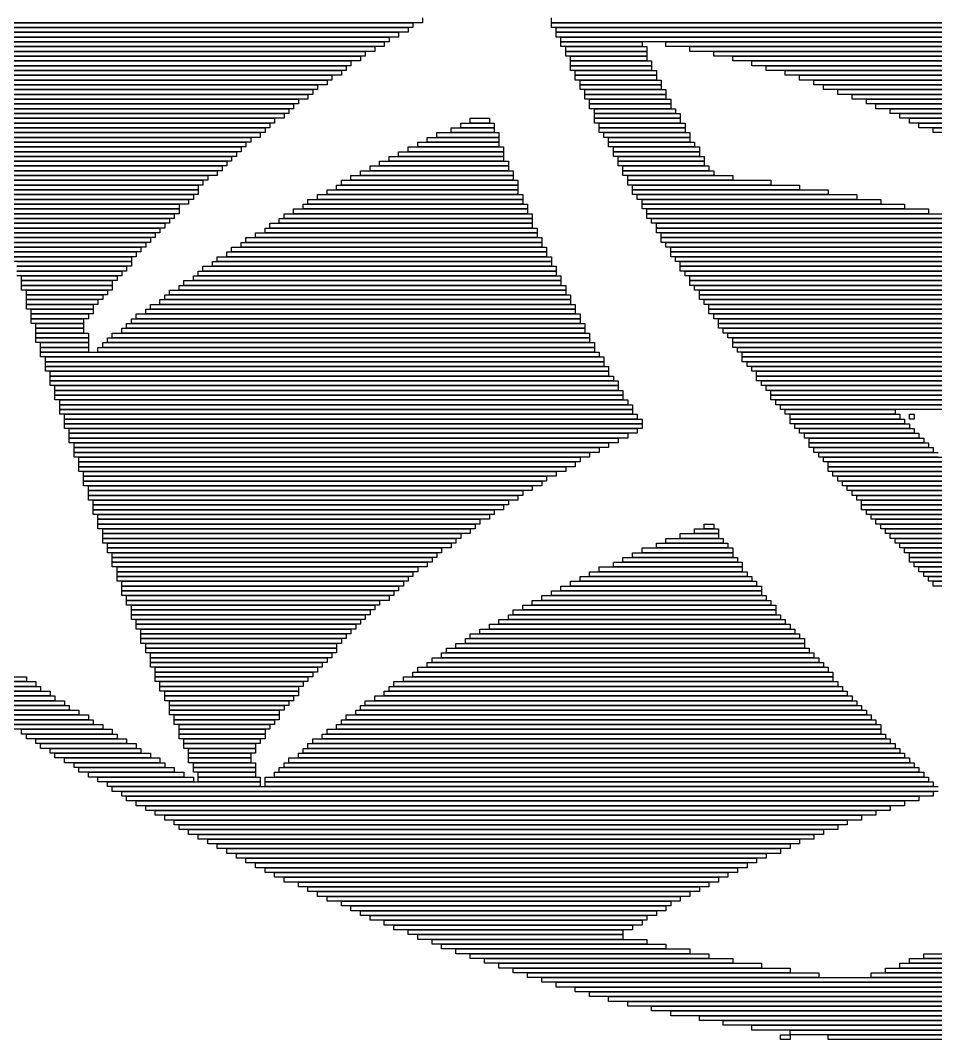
# Model space of a CAD drawing. Extents: x 24 to 1007, y 0 to 1020.
# Drawn here: x 266.8 to 458.5, y 0 to 213.5 of the extents above; entities that cross this region are included whole.
import ezdxf

# ---------------------------------------------------------------- set-up
doc = ezdxf.new("R2010")
doc.units = 0

msp = doc.modelspace()

# ---------------------------------------------------------------- linework, layer by layer
for p, q in [((351, 214), (351, 213)), ((378, 213), (378, 214)), ((351, 213), (253, 213)), ((253, 213), (349, 213)), ((349, 212), (253, 212)), ((254, 212), (348, 212)), ((348, 212), (348, 211)), ((349, 213), (349, 212)), ((504, 213), (378, 213)), ((378, 213), (505, 213)), ((378, 212), (378, 213)), ((505, 212), (378, 212)), ((379, 212), (506, 212)), ((379, 211), (379, 212)), ((348, 211), (254, 211)), ((254, 211), (346, 211)), ((346, 210), (254, 210)), ((254, 210), (344, 210)), ((344, 210), (344, 209)), ((346, 211), (346, 210)), ((506, 211), (379, 211)), ((379, 211), (506, 211)), ((379, 210), (379, 211)), ((506, 210), (379, 210)), ((380, 210), (507, 210)), ((380, 209), (380, 210)), ((344, 209), (254, 209)), ((254, 209), (343, 209)), ((343, 208), (254, 208)), ((255, 208), (341, 208)), ((341, 208), (341, 207)), ((343, 209), (343, 208)), ((507, 209), (380, 209)), ((380, 209), (397, 209)), ((380, 208), (380, 209)), ((397, 208), (380, 208)), ((381, 208), (398, 208)), ((381, 207), (381, 208)), ((397, 209), (397, 208)), ((398, 208), (398, 207)), ((402, 209), (508, 209)), ((402, 208), (402, 209)), ((508, 208), (402, 208)), ((407, 208), (509, 208)), ((407, 207), (407, 208)), ((341, 207), (255, 207)), ((255, 207), (339, 207)), ((339, 206), (255, 206)), ((255, 206), (338, 206)), ((338, 205), (255, 205)), ((255, 205), (336, 205)), ((336, 205), (336, 204)), ((338, 206), (338, 205)), ((339, 207), (339, 206)), ((398, 207), (381, 207)), ((381, 207), (398, 207)), ((381, 206), (381, 207)), ((398, 206), (381, 206)), ((382, 206), (398, 206)), ((382, 205), (382, 206)), ((398, 205), (382, 205)), ((382, 205), (399, 205)), ((382, 204), (382, 205)), ((398, 207), (398, 206)), ((398, 206), (398, 205)), ((399, 205), (399, 204)), ((509, 207), (407, 207)), ((412, 207), (510, 207)), ((412, 206), (412, 207)), ((510, 206), (412, 206)), ((416, 206), (510, 206)), ((416, 205), (416, 206)), ((510, 205), (416, 205)), ((420, 205), (511, 205)), ((420, 204), (420, 205)), ((336, 204), (255, 204)), ((255, 204), (335, 204)), ((335, 203), (255, 203)), ((256, 203), (334, 203)), ((334, 203), (334, 202)), ((335, 204), (335, 203)), ((399, 204), (382, 204)), ((382, 204), (399, 204)), ((382, 203), (382, 204)), ((399, 203), (382, 203)), ((383, 203), (400, 203)), ((383, 202), (383, 203)), ((399, 204), (399, 203)), ((400, 203), (400, 202)), ((511, 204), (420, 204)), ((423, 204), (512, 204)), ((423, 203), (423, 204)), ((512, 203), (423, 203)), ((427, 203), (513, 203)), ((427, 202), (427, 203)), ((334, 202), (256, 202)), ((256, 202), (332, 202)), ((332, 201), (256, 201)), ((256, 201), (331, 201)), ((331, 201), (331, 200)), ((332, 202), (332, 201)), ((400, 202), (383, 202)), ((383, 202), (400, 202)), ((383, 201), (383, 202)), ((400, 201), (383, 201)), ((384, 201), (401, 201)), ((384, 200), (384, 201)), ((400, 202), (400, 201)), ((401, 201), (401, 200)), ((513, 202), (427, 202)), ((430, 202), (513, 202)), ((430, 201), (430, 202)), ((513, 201), (430, 201)), ((433, 201), (514, 201)), ((433, 200), (433, 201)), ((331, 200), (256, 200)), ((256, 200), (329, 200)), ((329, 199), (256, 199)), ((256, 199), (328, 199)), ((328, 199), (328, 198)), ((329, 200), (329, 199)), ((401, 200), (384, 200)), ((384, 200), (401, 200)), ((384, 199), (384, 200)), ((401, 199), (384, 199)), ((385, 199), (402, 199)), ((385, 198), (385, 199)), ((401, 200), (401, 199)), ((402, 199), (402, 198)), ((514, 200), (433, 200)), ((435, 200), (515, 200)), ((435, 199), (435, 200)), ((515, 199), (435, 199)), ((438, 199), (516, 199)), ((438, 198), (438, 199)), ((328, 198), (256, 198)), ((257, 198), (327, 198)), ((327, 197), (257, 197)), ((257, 197), (325, 197)), ((325, 197), (325, 196)), ((327, 198), (327, 197)), ((402, 198), (385, 198)), ((385, 198), (402, 198)), ((385, 197), (385, 198)), ((402, 197), (385, 197)), ((386, 197), (403, 197)), ((386, 196), (386, 197)), ((402, 198), (402, 197)), ((403, 197), (403, 196)), ((516, 198), (438, 198)), ((441, 198), (517, 198)), ((441, 197), (441, 198)), ((517, 197), (441, 197)), ((444, 197), (518, 197)), ((444, 196), (444, 197)), ((325, 196), (257, 196)), ((257, 196), (324, 196)), ((324, 195), (257, 195)), ((257, 195), (323, 195)), ((323, 195), (323, 194)), ((324, 196), (324, 195)), ((403, 196), (386, 196)), ((386, 196), (403, 196)), ((386, 195), (386, 196)), ((403, 195), (386, 195)), ((387, 195), (404, 195)), ((387, 194), (387, 195)), ((403, 196), (403, 195)), ((404, 195), (404, 194)), ((518, 196), (444, 196)), ((446, 196), (518, 196)), ((446, 195), (446, 196)), ((518, 195), (446, 195)), ((449, 195), (519, 195)), ((449, 194), (449, 195)), ((323, 194), (257, 194)), ((258, 194), (322, 194)), ((322, 193), (258, 193)), ((258, 193), (320, 193)), ((320, 193), (320, 192)), ((322, 194), (322, 193)), ((361, 193), (365, 193)), ((361, 192), (361, 193)), ((365, 193), (365, 192)), ((404, 194), (387, 194)), ((387, 194), (405, 194)), ((387, 193), (387, 194)), ((405, 193), (387, 193)), ((387, 193), (405, 193)), ((387, 192), (387, 193)), ((405, 194), (405, 193)), ((405, 193), (405, 192)), ((519, 194), (449, 194)), ((451, 194), (520, 194)), ((451, 193), (451, 194)), ((520, 193), (451, 193)), ((453, 193), (521, 193)), ((453, 192), (453, 193)), ((320, 192), (258, 192)), ((258, 192), (319, 192)), ((319, 191), (258, 191)), ((258, 191), (318, 191)), ((318, 191), (318, 190)), ((319, 192), (319, 191)), ((357, 191), (366, 191)), ((357, 190), (357, 191)), ((359, 192), (366, 192)), ((359, 191), (359, 192)), ((366, 191), (359, 191)), ((365, 192), (361, 192)), ((366, 192), (366, 191)), ((366, 191), (366, 190)), ((405, 192), (387, 192)), ((388, 192), (406, 192)), ((388, 191), (388, 192)), ((406, 191), (388, 191)), ((388, 191), (406, 191)), ((388, 190), (388, 191)), ((406, 192), (406, 191)), ((406, 191), (406, 190)), ((521, 192), (453, 192)), ((455, 192), (522, 192)), ((455, 191), (455, 192)), ((522, 191), (455, 191)), ((458, 191), (523, 191)), ((458, 190), (458, 191)), ((318, 190), (258, 190)), ((259, 190), (317, 190)), ((317, 189), (259, 189)), ((259, 189), (315, 189)), ((315, 188), (259, 188)), ((259, 188), (314, 188)), ((314, 188), (314, 187)), ((315, 189), (315, 188)), ((317, 190), (317, 189)), ((350, 188), (367, 188)), ((350, 187), (350, 188)), ((352, 189), (367, 189)), ((352, 188), (352, 189)), ((367, 188), (352, 188)), ((354, 190), (367, 190)), ((354, 189), (354, 190)), ((367, 189), (354, 189)), ((366, 190), (357, 190)), ((367, 190), (367, 189)), ((367, 189), (367, 188)), ((367, 188), (367, 187)), ((406, 190), (388, 190)), ((389, 190), (407, 190)), ((389, 189), (389, 190)), ((407, 189), (389, 189)), ((390, 189), (407, 189)), ((390, 188), (390, 189)), ((407, 188), (390, 188)), ((390, 188), (408, 188)), ((390, 187), (390, 188)), ((407, 190), (407, 189)), ((407, 189), (407, 188)), ((408, 188), (408, 187)), ((523, 190), (458, 190)), ((314, 187), (259, 187)), ((259, 187), (313, 187)), ((313, 186), (259, 186)), ((260, 186), (312, 186)), ((312, 186), (312, 185)), ((313, 187), (313, 186)), ((346, 186), (368, 186)), ((346, 185), (346, 186)), ((348, 187), (368, 187)), ((348, 186), (348, 187)), ((368, 186), (348, 186)), ((367, 187), (350, 187)), ((368, 187), (368, 186)), ((368, 186), (368, 185)), ((408, 187), (390, 187)), ((391, 187), (409, 187)), ((391, 186), (391, 187)), ((409, 186), (391, 186)), ((391, 186), (409, 186)), ((391, 185), (391, 186)), ((409, 187), (409, 186)), ((409, 186), (409, 185)), ((312, 185), (260, 185)), ((260, 185), (311, 185)), ((311, 184), (260, 184)), ((260, 184), (310, 184)), ((310, 184), (310, 183)), ((311, 185), (311, 184)), ((342, 184), (369, 184)), ((342, 183), (342, 184)), ((344, 185), (368, 185)), ((344, 184), (344, 185)), ((368, 184), (344, 184)), ((368, 185), (346, 185)), ((368, 185), (368, 184)), ((369, 184), (369, 183)), ((409, 185), (391, 185)), ((392, 185), (410, 185)), ((392, 184), (392, 185)), ((410, 184), (392, 184)), ((392, 184), (410, 184)), ((392, 183), (392, 184)), ((410, 185), (410, 184)), ((410, 184), (410, 183)), ((310, 183), (260, 183)), ((260, 183), (309, 183)), ((309, 182), (260, 182)), ((261, 182), (308, 182)), ((308, 182), (308, 181)), ((309, 183), (309, 182)), ((338, 182), (370, 182)), ((338, 181), (338, 182)), ((340, 183), (369, 183)), ((340, 182), (340, 183)), ((369, 182), (340, 182)), ((369, 183), (342, 183)), ((369, 183), (369, 182)), ((370, 182), (370, 181)), ((410, 183), (392, 183)), ((393, 183), (411, 183)), ((393, 182), (393, 183)), ((411, 182), (393, 182)), ((393, 182), (412, 182)), ((393, 181), (393, 182)), ((411, 183), (411, 182)), ((412, 182), (412, 181)), ((308, 181), (261, 181)), ((261, 181), (306, 181)), ((306, 180), (261, 180)), ((261, 180), (305, 180)), ((305, 180), (305, 179)), ((306, 181), (306, 180)), ((334, 180), (371, 180)), ((334, 179), (334, 180)), ((336, 181), (370, 181)), ((336, 180), (336, 181)), ((370, 180), (336, 180)), ((370, 181), (338, 181)), ((370, 181), (370, 180)), ((371, 180), (371, 179)), ((412, 181), (393, 181)), ((394, 181), (416, 181)), ((394, 180), (394, 181)), ((416, 180), (394, 180)), ((394, 180), (424, 180)), ((394, 179), (394, 180)), ((416, 181), (416, 180)), ((424, 180), (424, 179)), ((305, 179), (261, 179)), ((261, 179), (304, 179)), ((304, 178), (261, 178)), ((262, 178), (304, 178)), ((304, 179), (304, 178)), ((304, 178), (304, 177)), ((331, 178), (371, 178)), ((331, 177), (331, 178)), ((333, 179), (371, 179)), ((333, 178), (333, 179)), ((371, 178), (333, 178)), ((371, 179), (334, 179)), ((371, 179), (371, 178)), ((371, 178), (371, 177)), ((424, 179), (394, 179)), ((395, 179), (430, 179)), ((395, 178), (395, 179)), ((430, 178), (395, 178)), ((395, 178), (436, 178)), ((395, 177), (395, 178)), ((430, 179), (430, 178)), ((436, 178), (436, 177)), ((304, 177), (262, 177)), ((262, 177), (303, 177)), ((303, 176), (262, 176)), ((262, 176), (302, 176)), ((302, 176), (302, 175)), ((303, 177), (303, 176)), ((327, 176), (372, 176)), ((327, 175), (327, 176)), ((329, 177), (372, 177)), ((329, 176), (329, 177)), ((372, 176), (329, 176)), ((371, 177), (331, 177)), ((372, 177), (372, 176)), ((372, 176), (372, 175)), ((436, 177), (395, 177)), ((396, 177), (442, 177)), ((396, 176), (396, 177)), ((442, 176), (396, 176)), ((397, 176), (447, 176)), ((397, 175), (397, 176)), ((442, 177), (442, 176)), ((447, 176), (447, 175)), ((302, 175), (262, 175)), ((262, 175), (300, 175)), ((300, 174), (262, 174)), ((263, 174), (300, 174)), ((300, 173), (263, 173)), ((263, 173), (299, 173)), ((299, 173), (299, 172)), ((300, 175), (300, 174)), ((300, 174), (300, 173)), ((322, 173), (374, 173)), ((322, 172), (322, 173)), ((324, 174), (373, 174)), ((324, 173), (324, 174)), ((373, 173), (324, 173)), ((326, 175), (373, 175)), ((326, 174), (326, 175)), ((373, 174), (326, 174)), ((372, 175), (327, 175)), ((373, 175), (373, 174)), ((373, 174), (373, 173)), ((374, 173), (374, 172)), ((447, 175), (397, 175)), ((397, 175), (452, 175)), ((397, 174), (397, 175)), ((452, 174), (397, 174)), ((398, 174), (457, 174)), ((398, 173), (398, 174)), ((457, 173), (398, 173)), ((398, 173), (461, 173)), ((398, 172), (398, 173)), ((452, 175), (452, 174)), ((457, 174), (457, 173)), ((299, 172), (263, 172)), ((263, 172), (298, 172)), ((298, 171), (263, 171)), ((263, 171), (297, 171)), ((297, 171), (297, 170)), ((298, 172), (298, 171)), ((319, 171), (374, 171)), ((319, 170), (319, 171)), ((321, 172), (374, 172)), ((321, 171), (321, 172)), ((374, 171), (321, 171)), ((374, 172), (322, 172)), ((374, 172), (374, 171)), ((374, 171), (374, 170)), ((461, 172), (398, 172)), ((399, 172), (465, 172)), ((399, 171), (399, 172)), ((465, 171), (399, 171)), ((400, 171), (469, 171)), ((400, 170), (400, 171)), ((297, 170), (263, 170)), ((264, 170), (296, 170)), ((296, 169), (264, 169)), ((264, 169), (295, 169)), ((295, 169), (295, 168)), ((296, 170), (296, 169)), ((316, 169), (375, 169)), ((316, 168), (316, 169)), ((318, 170), (375, 170)), ((318, 169), (318, 170)), ((375, 169), (318, 169)), ((374, 170), (319, 170)), ((375, 170), (375, 169)), ((375, 169), (375, 168)), ((469, 170), (400, 170)), ((400, 170), (473, 170)), ((400, 169), (400, 170)), ((473, 169), (400, 169)), ((401, 169), (477, 169)), ((401, 168), (401, 169)), ((295, 168), (264, 168)), ((264, 168), (294, 168)), ((294, 167), (264, 167)), ((265, 167), (293, 167)), ((293, 167), (293, 166)), ((294, 168), (294, 167)), ((313, 167), (376, 167)), ((313, 166), (313, 167)), ((314, 168), (376, 168)), ((314, 167), (314, 168)), ((376, 167), (314, 167)), ((375, 168), (316, 168)), ((376, 168), (376, 167)), ((376, 167), (376, 166)), ((477, 168), (401, 168)), ((401, 168), (480, 168)), ((401, 167), (401, 168)), ((480, 167), (401, 167)), ((402, 167), (484, 167)), ((402, 166), (402, 167)), ((293, 166), (265, 166)), ((265, 166), (292, 166)), ((292, 165), (265, 165)), ((265, 165), (291, 165)), ((291, 165), (291, 164)), ((292, 166), (292, 165)), ((310, 165), (377, 165)), ((310, 164), (310, 165)), ((311, 166), (377, 166)), ((311, 165), (311, 166)), ((377, 165), (311, 165)), ((376, 166), (313, 166)), ((377, 166), (377, 165)), ((377, 165), (377, 164)), ((484, 166), (402, 166)), ((403, 166), (487, 166)), ((403, 165), (403, 166)), ((487, 165), (403, 165)), ((403, 165), (490, 165)), ((403, 164), (403, 165)), ((291, 164), (265, 164)), ((265, 164), (290, 164)), ((290, 163), (265, 163)), ((266, 163), (290, 163)), ((290, 164), (290, 163)), ((290, 163), (290, 162)), ((307, 163), (378, 163)), ((307, 162), (307, 163)), ((308, 164), (378, 164)), ((308, 163), (308, 164)), ((378, 163), (308, 163)), ((377, 164), (310, 164)), ((378, 164), (378, 163)), ((378, 163), (378, 162)), ((490, 164), (403, 164)), ((404, 164), (493, 164)), ((404, 163), (404, 164)), ((493, 163), (404, 163)), ((405, 163), (496, 163)), ((405, 162), (405, 163)), ((290, 162), (266, 162)), ((266, 162), (289, 162)), ((289, 161), (266, 161)), ((266, 161), (288, 161)), ((288, 161), (288, 160)), ((289, 162), (289, 161)), ((304, 161), (379, 161)), ((304, 160), (304, 161)), ((305, 162), (379, 162)), ((305, 161), (305, 162)), ((379, 161), (305, 161)), ((378, 162), (307, 162)), ((379, 162), (379, 161)), ((379, 161), (379, 160)), ((496, 162), (405, 162)), ((405, 162), (499, 162)), ((405, 161), (405, 162)), ((499, 161), (405, 161)), ((406, 161), (502, 161)), ((406, 160), (406, 161)), ((288, 160), (266, 160)), ((267, 160), (287, 160)), ((267, 159), (267, 160)), ((287, 159), (267, 159)), ((267, 159), (286, 159)), ((267, 158), (267, 159)), ((286, 158), (267, 158)), ((267, 158), (286, 158)), ((267, 157), (267, 158)), ((286, 159), (286, 158)), ((286, 158), (286, 157)), ((287, 160), (287, 159)), ((300, 158), (381, 158)), ((300, 157), (300, 158)), ((301, 159), (380, 159)), ((301, 158), (301, 159)), ((380, 158), (301, 158)), ((303, 160), (380, 160)), ((303, 159), (303, 160)), ((380, 159), (303, 159)), ((379, 160), (304, 160)), ((380, 160), (380, 159)), ((380, 159), (380, 158)), ((381, 158), (381, 157)), ((502, 160), (406, 160)), ((407, 160), (505, 160)), ((407, 159), (407, 160)), ((505, 159), (407, 159)), ((407, 159), (508, 159)), ((407, 158), (407, 159)), ((508, 158), (407, 158)), ((408, 158), (510, 158)), ((408, 157), (408, 158)), ((286, 157), (267, 157)), ((268, 157), (285, 157)), ((268, 156), (268, 157)), ((285, 156), (268, 156)), ((268, 156), (284, 156)), ((268, 155), (268, 156)), ((284, 156), (284, 155)), ((285, 157), (285, 156)), ((297, 156), (382, 156)), ((297, 155), (297, 156)), ((298, 157), (381, 157)), ((298, 156), (298, 157)), ((381, 156), (298, 156)), ((381, 157), (300, 157)), ((381, 157), (381, 156)), ((382, 156), (382, 155)), ((510, 157), (408, 157)), ((409, 157), (557, 157)), ((409, 156), (409, 157)), ((557, 156), (409, 156)), ((409, 156), (558, 156)), ((409, 155), (409, 156)), ((284, 155), (268, 155)), ((268, 155), (283, 155)), ((268, 154), (268, 155)), ((283, 154), (268, 154)), ((268, 154), (282, 154)), ((268, 153), (268, 154)), ((282, 154), (282, 153)), ((283, 155), (283, 154)), ((294, 154), (383, 154)), ((294, 153), (294, 154)), ((296, 155), (382, 155)), ((296, 154), (296, 155)), ((382, 154), (296, 154)), ((382, 155), (297, 155)), ((382, 155), (382, 154)), ((383, 154), (383, 153)), ((558, 155), (409, 155)), ((410, 155), (559, 155)), ((410, 154), (410, 155)), ((559, 154), (410, 154)), ((411, 154), (560, 154)), ((411, 153), (411, 154)), ((282, 153), (268, 153)), ((269, 153), (282, 153)), ((269, 152), (269, 153)), ((282, 152), (269, 152)), ((269, 152), (281, 152)), ((269, 151), (269, 152)), ((281, 152), (281, 151)), ((282, 153), (282, 152)), ((291, 152), (384, 152)), ((291, 151), (291, 152)), ((293, 153), (383, 153)), ((293, 152), (293, 153)), ((383, 152), (293, 152)), ((383, 153), (294, 153)), ((383, 153), (383, 152)), ((384, 152), (384, 151)), ((560, 153), (411, 153)), ((411, 153), (561, 153)), ((411, 152), (411, 153)), ((561, 152), (411, 152)), ((412, 152), (563, 152)), ((412, 151), (412, 152)), ((281, 151), (269, 151)), ((269, 151), (280, 151)), ((269, 150), (269, 151)), ((280, 150), (269, 150)), ((270, 150), (280, 150)), ((270, 149), (270, 150)), ((280, 151), (280, 150)), ((280, 150), (280, 149)), ((289, 150), (385, 150)), ((289, 149), (289, 150)), ((290, 151), (384, 151)), ((290, 150), (290, 151)), ((384, 150), (290, 150)), ((384, 151), (291, 151)), ((384, 151), (384, 150)), ((385, 150), (385, 149)), ((563, 151), (412, 151)), ((413, 151), (564, 151)), ((413, 150), (413, 151)), ((564, 150), (413, 150)), ((413, 150), (565, 150)), ((413, 149), (413, 150)), ((280, 149), (270, 149)), ((270, 149), (280, 149)), ((270, 148), (270, 149)), ((280, 148), (270, 148)), ((270, 148), (281, 148)), ((270, 147), (270, 148)), ((280, 149), (280, 148)), ((281, 148), (281, 147)), ((286, 148), (386, 148)), ((286, 147), (286, 148)), ((288, 149), (385, 149)), ((288, 148), (288, 149)), ((385, 148), (288, 148)), ((385, 149), (289, 149)), ((385, 149), (385, 148)), ((386, 148), (386, 147)), ((565, 149), (413, 149)), ((414, 149), (567, 149)), ((414, 148), (414, 149)), ((567, 148), (414, 148)), ((415, 148), (568, 148)), ((415, 147), (415, 148)), ((281, 147), (270, 147)), ((270, 147), (281, 147)), ((270, 146), (270, 147)), ((281, 146), (270, 146)), ((271, 146), (281, 146)), ((271, 145), (271, 146)), ((281, 147), (281, 146)), ((281, 146), (281, 145)), ((284, 146), (387, 146)), ((284, 145), (284, 146)), ((285, 147), (386, 147)), ((285, 146), (285, 147)), ((386, 146), (285, 146)), ((386, 147), (286, 147)), ((386, 147), (386, 146)), ((387, 146), (387, 145)), ((568, 147), (415, 147)), ((416, 147), (569, 147)), ((416, 146), (416, 147)), ((569, 146), (416, 146)), ((416, 146), (570, 146)), ((416, 145), (416, 146)), ((281, 145), (271, 145)), ((271, 145), (281, 145)), ((271, 144), (271, 145)), ((281, 144), (271, 144)), ((271, 144), (388, 144)), ((271, 143), (271, 144)), ((281, 145), (281, 144)), ((283, 145), (387, 145)), ((283, 144), (283, 145)), ((387, 144), (283, 144)), ((387, 145), (284, 145)), ((387, 145), (387, 144)), ((388, 144), (388, 143)), ((570, 145), (416, 145)), ((417, 145), (572, 145)), ((417, 144), (417, 145)), ((572, 144), (417, 144)), ((418, 144), (573, 144)), ((418, 143), (418, 144)), ((388, 143), (271, 143)), ((272, 143), (389, 143)), ((272, 142), (272, 143)), ((389, 142), (272, 142)), ((272, 142), (389, 142)), ((272, 141), (272, 142)), ((389, 141), (272, 141)), ((272, 141), (390, 141)), ((272, 140), (272, 141)), ((389, 143), (389, 142)), ((389, 142), (389, 141)), ((390, 141), (390, 140)), ((573, 143), (418, 143)), ((418, 143), (574, 143)), ((418, 142), (418, 143)), ((574, 142), (418, 142)), ((419, 142), (575, 142)), ((419, 141), (419, 142)), ((575, 141), (419, 141)), ((420, 141), (577, 141)), ((420, 140), (420, 141)), ((390, 140), (272, 140)), ((273, 140), (390, 140)), ((273, 139), (273, 140)), ((390, 139), (273, 139)), ((273, 139), (391, 139)), ((273, 138), (273, 139)), ((390, 140), (390, 139)), ((391, 139), (391, 138)), ((577, 140), (420, 140)), ((421, 140), (578, 140)), ((421, 139), (421, 140)), ((578, 139), (421, 139)), ((421, 139), (579, 139)), ((421, 138), (421, 139)), ((391, 138), (273, 138)), ((273, 138), (392, 138)), ((273, 137), (273, 138)), ((392, 137), (273, 137)), ((274, 137), (392, 137)), ((274, 136), (274, 137)), ((392, 138), (392, 137)), ((392, 137), (392, 136)), ((579, 138), (421, 138)), ((422, 138), (581, 138)), ((422, 137), (422, 138)), ((581, 137), (422, 137)), ((423, 137), (582, 137)), ((423, 136), (423, 137)), ((392, 136), (274, 136)), ((274, 136), (393, 136)), ((274, 135), (274, 136)), ((393, 135), (274, 135)), ((274, 135), (393, 135)), ((274, 134), (274, 135)), ((393, 136), (393, 135)), ((393, 135), (393, 134)), ((582, 136), (423, 136)), ((424, 136), (584, 136)), ((424, 135), (424, 136)), ((584, 135), (424, 135)), ((424, 135), (585, 135)), ((424, 134), (424, 135)), ((393, 134), (274, 134)), ((275, 134), (394, 134)), ((275, 133), (275, 134)), ((394, 133), (275, 133)), ((275, 133), (395, 133)), ((275, 132), (275, 133)), ((394, 134), (394, 133)), ((395, 133), (395, 132)), ((585, 134), (424, 134)), ((425, 134), (586, 134)), ((425, 133), (425, 134)), ((586, 133), (425, 133)), ((426, 133), (588, 133)), ((426, 132), (426, 133)), ((395, 132), (275, 132)), ((275, 132), (395, 132)), ((275, 131), (275, 132)), ((395, 131), (275, 131)), ((276, 131), (396, 131)), ((276, 130), (276, 131)), ((395, 132), (395, 131)), ((396, 131), (396, 130)), ((588, 132), (426, 132)), ((427, 132), (450, 132)), ((427, 131), (427, 132)), ((450, 131), (427, 131)), ((428, 131), (451, 131)), ((428, 130), (428, 131)), ((450, 132), (450, 131)), ((451, 131), (451, 130)), ((453, 131), (454, 131)), ((453, 130), (453, 131)), ((454, 131), (454, 130)), ((396, 130), (276, 130)), ((276, 130), (397, 130)), ((276, 129), (276, 130)), ((397, 129), (276, 129)), ((276, 129), (397, 129)), ((276, 128), (276, 129)), ((397, 130), (397, 129)), ((397, 129), (397, 128)), ((451, 130), (428, 130)), ((428, 130), (452, 130)), ((428, 129), (428, 130)), ((452, 129), (428, 129)), ((429, 129), (453, 129)), ((429, 128), (429, 129)), ((452, 130), (452, 129)), ((454, 130), (453, 130)), ((453, 129), (453, 128)), ((397, 128), (276, 128)), ((277, 128), (396, 128)), ((277, 127), (277, 128)), ((396, 127), (277, 127)), ((277, 127), (394, 127)), ((277, 126), (277, 127)), ((394, 126), (277, 126)), ((277, 126), (392, 126)), ((277, 125), (277, 126)), ((392, 126), (392, 125)), ((394, 127), (394, 126)), ((396, 128), (396, 127)), ((453, 128), (429, 128)), ((430, 128), (454, 128)), ((430, 127), (430, 128)), ((454, 127), (430, 127)), ((431, 127), (455, 127)), ((431, 126), (431, 127)), ((455, 126), (431, 126)), ((432, 126), (456, 126)), ((432, 125), (432, 126)), ((454, 128), (454, 127)), ((455, 127), (455, 126)), ((456, 126), (456, 125)), ((392, 125), (277, 125)), ((278, 125), (390, 125)), ((278, 124), (278, 125)), ((390, 124), (278, 124)), ((278, 124), (388, 124)), ((278, 123), (278, 124)), ((388, 124), (388, 123)), ((390, 125), (390, 124)), ((456, 125), (432, 125)), ((432, 125), (457, 125)), ((432, 124), (432, 125)), ((457, 124), (432, 124)), ((433, 124), (458, 124)), ((433, 123), (433, 124)), ((457, 125), (457, 124)), ((458, 124), (458, 123)), ((388, 123), (278, 123)), ((278, 123), (386, 123)), ((278, 122), (278, 123)), ((386, 122), (278, 122)), ((279, 122), (384, 122)), ((279, 121), (279, 122)), ((384, 122), (384, 121)), ((386, 123), (386, 122)), ((458, 123), (433, 123)), ((434, 123), (459, 123)), ((434, 122), (434, 123)), ((459, 122), (434, 122)), ((435, 122), (460, 122)), ((435, 121), (435, 122)), ((384, 121), (279, 121)), ((279, 121), (383, 121)), ((279, 120), (279, 121)), ((383, 120), (279, 120)), ((279, 120), (381, 120)), ((279, 119), (279, 120)), ((381, 120), (381, 119)), ((383, 121), (383, 120)), ((460, 121), (435, 121)), ((436, 121), (461, 121)), ((436, 120), (436, 121)), ((461, 120), (436, 120)), ((436, 120), (462, 120)), ((436, 119), (436, 120)), ((381, 119), (279, 119)), ((280, 119), (379, 119)), ((280, 118), (280, 119)), ((379, 118), (280, 118)), ((280, 118), (377, 118)), ((280, 117), (280, 118)), ((377, 118), (377, 117)), ((379, 119), (379, 118)), ((462, 119), (436, 119)), ((437, 119), (463, 119)), ((437, 118), (437, 119)), ((463, 118), (437, 118)), ((438, 118), (464, 118)), ((438, 117), (438, 118)), ((377, 117), (280, 117)), ((280, 117), (376, 117)), ((280, 116), (280, 117)), ((376, 116), (280, 116)), ((281, 116), (374, 116)), ((281, 115), (281, 116)), ((374, 116), (374, 115)), ((376, 117), (376, 116)), ((464, 117), (438, 117)), ((439, 117), (465, 117)), ((439, 116), (439, 117)), ((465, 116), (439, 116)), ((440, 116), (466, 116)), ((440, 115), (440, 116)), ((374, 115), (281, 115)), ((281, 115), (372, 115)), ((281, 114), (281, 115)), ((372, 114), (281, 114)), ((281, 114), (371, 114)), ((281, 113), (281, 114)), ((371, 114), (371, 113)), ((372, 115), (372, 114)), ((466, 115), (440, 115)), ((441, 115), (467, 115)), ((441, 114), (441, 115)), ((467, 114), (441, 114)), ((442, 114), (468, 114)), ((442, 113), (442, 114)), ((371, 113), (281, 113)), ((282, 113), (369, 113)), ((282, 112), (282, 113)), ((369, 112), (282, 112)), ((282, 112), (368, 112)), ((282, 111), (282, 112)), ((368, 112), (368, 111)), ((369, 113), (369, 112)), ((468, 113), (442, 113)), ((443, 113), (469, 113)), ((443, 112), (443, 113)), ((469, 112), (443, 112)), ((443, 112), (470, 112)), ((443, 111), (443, 112)), ((368, 111), (282, 111)), ((282, 111), (366, 111)), ((282, 110), (282, 111)), ((366, 110), (282, 110)), ((283, 110), (365, 110)), ((283, 109), (283, 110)), ((365, 109), (283, 109)), ((283, 109), (363, 109)), ((283, 108), (283, 109)), ((363, 109), (363, 108)), ((365, 110), (365, 109)), ((366, 111), (366, 110)), ((470, 111), (443, 111)), ((444, 111), (471, 111)), ((444, 110), (444, 111)), ((471, 110), (444, 110)), ((445, 110), (472, 110)), ((445, 109), (445, 110)), ((472, 109), (445, 109)), ((446, 109), (473, 109)), ((446, 108), (446, 109)), ((363, 108), (283, 108)), ((283, 108), (362, 108)), ((283, 107), (283, 108)), ((362, 107), (283, 107)), ((284, 107), (361, 107)), ((284, 106), (284, 107)), ((361, 107), (361, 106)), ((362, 108), (362, 107)), ((408, 107), (413, 107)), ((408, 106), (408, 107)), ((410, 108), (412, 108)), ((410, 107), (410, 108)), ((412, 107), (410, 107)), ((412, 108), (412, 107)), ((413, 107), (413, 106)), ((473, 108), (446, 108)), ((447, 108), (474, 108)), ((447, 107), (447, 108)), ((474, 107), (447, 107)), ((448, 107), (475, 107)), ((448, 106), (448, 107)), ((361, 106), (284, 106)), ((284, 106), (359, 106)), ((284, 105), (284, 106)), ((359, 105), (284, 105)), ((284, 105), (358, 105)), ((284, 104), (284, 105)), ((358, 105), (358, 104)), ((359, 106), (359, 105)), ((402, 105), (414, 105)), ((402, 104), (402, 105)), ((405, 106), (413, 106)), ((405, 105), (405, 106)), ((413, 105), (405, 105)), ((413, 106), (408, 106)), ((413, 106), (413, 105)), ((414, 105), (414, 104)), ((475, 106), (448, 106)), ((449, 106), (476, 106)), ((449, 105), (449, 106)), ((476, 105), (449, 105)), ((450, 105), (477, 105)), ((450, 104), (450, 105)), ((358, 104), (284, 104)), ((285, 104), (357, 104)), ((285, 103), (285, 104)), ((357, 103), (285, 103)), ((285, 103), (355, 103)), ((285, 102), (285, 103)), ((355, 103), (355, 102)), ((357, 104), (357, 103)), ((397, 103), (416, 103)), ((397, 102), (397, 103)), ((400, 104), (415, 104)), ((400, 103), (400, 104)), ((415, 103), (400, 103)), ((414, 104), (402, 104)), ((415, 104), (415, 103)), ((416, 103), (416, 102)), ((477, 104), (450, 104)), ((451, 104), (565, 104)), ((451, 103), (451, 104)), ((565, 103), (451, 103)), ((452, 103), (575, 103)), ((452, 102), (452, 103)), ((355, 102), (285, 102)), ((286, 102), (354, 102)), ((286, 101), (286, 102)), ((354, 101), (286, 101)), ((286, 101), (353, 101)), ((286, 100), (286, 101)), ((353, 101), (353, 100)), ((354, 102), (354, 101)), ((393, 101), (417, 101)), ((393, 100), (393, 101)), ((395, 102), (416, 102)), ((395, 101), (395, 102)), ((416, 101), (395, 101)), ((416, 102), (397, 102)), ((416, 102), (416, 101)), ((417, 101), (417, 100)), ((575, 102), (452, 102)), ((453, 102), (642, 102)), ((453, 101), (453, 102)), ((642, 101), (453, 101)), ((453, 101), (644, 101)), ((453, 100), (453, 101)), ((353, 100), (286, 100)), ((286, 100), (352, 100)), ((286, 99), (286, 100)), ((352, 99), (286, 99)), ((287, 99), (350, 99)), ((287, 98), (287, 99)), ((350, 99), (350, 98)), ((352, 100), (352, 99)), ((388, 99), (418, 99)), ((388, 98), (388, 99)), ((391, 100), (418, 100)), ((391, 99), (391, 100)), ((418, 99), (391, 99)), ((417, 100), (393, 100)), ((418, 100), (418, 99)), ((418, 99), (418, 98)), ((644, 100), (453, 100)), ((454, 100), (646, 100)), ((454, 99), (454, 100)), ((646, 99), (454, 99)), ((455, 99), (649, 99)), ((455, 98), (455, 99)), ((350, 98), (287, 98)), ((287, 98), (349, 98)), ((287, 97), (287, 98)), ((349, 97), (287, 97)), ((287, 97), (348, 97)), ((287, 96), (287, 97)), ((348, 97), (348, 96)), ((349, 98), (349, 97)), ((384, 97), (420, 97)), ((384, 96), (384, 97)), ((386, 98), (419, 98)), ((386, 97), (386, 98)), ((419, 97), (386, 97)), ((418, 98), (388, 98)), ((419, 98), (419, 97)), ((420, 97), (420, 96)), ((649, 98), (455, 98)), ((456, 98), (651, 98)), ((456, 97), (456, 98)), ((651, 97), (456, 97)), ((457, 97), (654, 97)), ((457, 96), (457, 97)), ((348, 96), (287, 96)), ((288, 96), (347, 96)), ((288, 95), (288, 96)), ((347, 95), (288, 95)), ((288, 95), (346, 95)), ((288, 94), (288, 95)), ((346, 94), (288, 94)), ((288, 94), (345, 94)), ((288, 93), (288, 94)), ((345, 94), (345, 93)), ((346, 95), (346, 94)), ((347, 96), (347, 95)), ((378, 94), (422, 94)), ((378, 93), (378, 94)), ((380, 95), (422, 95)), ((380, 94), (380, 95)), ((422, 94), (380, 94)), ((382, 96), (421, 96)), ((382, 95), (382, 96)), ((421, 95), (382, 95)), ((420, 96), (384, 96)), ((421, 96), (421, 95)), ((422, 95), (422, 94)), ((422, 94), (422, 93)), ((654, 96), (457, 96)), ((458, 96), (656, 96)), ((458, 95), (458, 96)), ((656, 95), (458, 95)), ((345, 93), (288, 93)), ((289, 93), (344, 93)), ((289, 92), (289, 93)), ((344, 92), (289, 92)), ((289, 92), (342, 92)), ((289, 91), (289, 92)), ((342, 92), (342, 91)), ((344, 93), (344, 92)), ((374, 92), (424, 92)), ((374, 91), (374, 92)), ((376, 93), (423, 93)), ((376, 92), (376, 93)), ((423, 92), (376, 92)), ((422, 93), (378, 93)), ((423, 93), (423, 92)), ((424, 92), (424, 91)), ((342, 91), (289, 91)), ((290, 91), (341, 91)), ((290, 90), (290, 91)), ((341, 90), (290, 90)), ((290, 90), (340, 90)), ((290, 89), (290, 90)), ((340, 90), (340, 89)), ((341, 91), (341, 90)), ((370, 90), (425, 90)), ((370, 89), (370, 90)), ((372, 91), (425, 91)), ((372, 90), (372, 91)), ((425, 90), (372, 90)), ((424, 91), (374, 91)), ((425, 91), (425, 90)), ((425, 90), (425, 89)), ((340, 89), (290, 89)), ((290, 89), (339, 89)), ((290, 88), (290, 89)), ((339, 88), (290, 88)), ((291, 88), (338, 88)), ((291, 87), (291, 88)), ((338, 88), (338, 87)), ((339, 89), (339, 88)), ((367, 88), (427, 88)), ((367, 87), (367, 88)), ((369, 89), (426, 89)), ((369, 88), (369, 89)), ((426, 88), (369, 88)), ((425, 89), (370, 89)), ((426, 89), (426, 88)), ((427, 88), (427, 87)), ((338, 87), (291, 87)), ((291, 87), (337, 87)), ((291, 86), (291, 87)), ((337, 86), (291, 86)), ((292, 86), (336, 86)), ((292, 85), (292, 86)), ((336, 86), (336, 85)), ((337, 87), (337, 86)), ((363, 86), (429, 86)), ((363, 85), (363, 86)), ((365, 87), (428, 87)), ((365, 86), (365, 87)), ((428, 86), (365, 86)), ((427, 87), (367, 87)), ((428, 87), (428, 86)), ((429, 86), (429, 85)), ((336, 85), (292, 85)), ((292, 85), (335, 85)), ((292, 84), (292, 85)), ((335, 84), (292, 84)), ((292, 84), (334, 84)), ((292, 83), (292, 84)), ((334, 84), (334, 83)), ((335, 85), (335, 84)), ((360, 84), (431, 84)), ((360, 83), (360, 84)), ((361, 85), (430, 85)), ((361, 84), (361, 85)), ((430, 84), (361, 84)), ((429, 85), (363, 85)), ((430, 85), (430, 84)), ((431, 84), (431, 83)), ((334, 83), (292, 83)), ((293, 83), (333, 83)), ((293, 82), (293, 83)), ((333, 82), (293, 82)), ((293, 82), (333, 82)), ((293, 81), (293, 82)), ((333, 83), (333, 82)), ((333, 82), (333, 81)), ((356, 82), (432, 82)), ((356, 81), (356, 82)), ((358, 83), (431, 83)), ((358, 82), (358, 83)), ((431, 82), (358, 82)), ((431, 83), (360, 83)), ((431, 83), (431, 82)), ((432, 82), (432, 81)), ((333, 81), (293, 81)), ((294, 81), (332, 81)), ((294, 80), (294, 81)), ((332, 80), (294, 80)), ((294, 80), (331, 80)), ((294, 79), (294, 80)), ((331, 79), (294, 79)), ((294, 79), (330, 79)), ((294, 78), (294, 79)), ((330, 79), (330, 78)), ((331, 80), (331, 79)), ((332, 81), (332, 80)), ((352, 79), (435, 79)), ((352, 78), (352, 79)), ((353, 80), (434, 80)), ((353, 79), (353, 80)), ((434, 79), (353, 79)), ((355, 81), (433, 81)), ((355, 80), (355, 81)), ((433, 80), (355, 80)), ((432, 81), (356, 81)), ((433, 81), (433, 80)), ((434, 80), (434, 79)), ((435, 79), (435, 78)), ((330, 78), (294, 78)), ((295, 78), (329, 78)), ((295, 77), (295, 78)), ((329, 77), (295, 77)), ((295, 77), (328, 77)), ((295, 76), (295, 77)), ((328, 77), (328, 76)), ((329, 78), (329, 77)), ((349, 77), (437, 77)), ((349, 76), (349, 77)), ((350, 78), (436, 78)), ((350, 77), (350, 78)), ((436, 77), (350, 77)), ((435, 78), (352, 78)), ((436, 78), (436, 77)), ((437, 77), (437, 76)), ((250, 76), (268, 76)), ((268, 75), (250, 75)), ((252, 75), (270, 75)), ((268, 76), (268, 75)), ((270, 75), (270, 74)), ((328, 76), (295, 76)), ((295, 76), (327, 76)), ((295, 75), (295, 76)), ((327, 75), (295, 75)), ((296, 75), (326, 75)), ((296, 74), (296, 75)), ((326, 75), (326, 74)), ((327, 76), (327, 75)), ((345, 75), (438, 75)), ((345, 74), (345, 75)), ((347, 76), (437, 76)), ((347, 75), (347, 76)), ((437, 75), (347, 75)), ((437, 76), (349, 76)), ((437, 76), (437, 75)), ((438, 75), (438, 74)), ((270, 74), (252, 74)), ((253, 74), (271, 74)), ((271, 73), (253, 73)), ((255, 73), (273, 73)), ((271, 74), (271, 73)), ((273, 73), (273, 72)), ((326, 74), (296, 74)), ((296, 74), (325, 74)), ((296, 73), (296, 74)), ((325, 73), (296, 73)), ((297, 73), (325, 73)), ((297, 72), (297, 73)), ((325, 74), (325, 73)), ((325, 73), (325, 72)), ((343, 73), (440, 73)), ((343, 72), (343, 73)), ((344, 74), (439, 74)), ((344, 73), (344, 74)), ((439, 73), (344, 73)), ((438, 74), (345, 74)), ((439, 74), (439, 73)), ((440, 73), (440, 72)), ((273, 72), (255, 72)), ((256, 72), (274, 72)), ((274, 71), (256, 71)), ((258, 71), (276, 71)), ((274, 72), (274, 71)), ((276, 71), (276, 70)), ((325, 72), (297, 72)), ((297, 72), (324, 72)), ((297, 71), (297, 72)), ((324, 71), (297, 71)), ((298, 71), (323, 71)), ((298, 70), (298, 71)), ((323, 71), (323, 70)), ((324, 72), (324, 71)), ((339, 71), (442, 71)), ((339, 70), (339, 71)), ((341, 72), (441, 72)), ((341, 71), (341, 72)), ((441, 71), (341, 71)), ((440, 72), (343, 72)), ((441, 72), (441, 71)), ((442, 71), (442, 70)), ((276, 70), (258, 70)), ((259, 70), (277, 70)), ((277, 69), (259, 69)), ((261, 69), (279, 69)), ((277, 70), (277, 69)), ((279, 69), (279, 68)), ((323, 70), (298, 70)), ((298, 70), (322, 70)), ((298, 69), (298, 70)), ((322, 69), (298, 69)), ((298, 69), (321, 69)), ((298, 68), (298, 69)), ((321, 69), (321, 68)), ((322, 70), (322, 69)), ((337, 69), (444, 69)), ((337, 68), (337, 69)), ((338, 70), (443, 70)), ((338, 69), (338, 70)), ((443, 69), (338, 69)), ((442, 70), (339, 70)), ((443, 70), (443, 69)), ((444, 69), (444, 68)), ((279, 68), (261, 68)), ((262, 68), (281, 68)), ((281, 67), (262, 67)), ((263, 67), (282, 67)), ((281, 68), (281, 67)), ((282, 67), (282, 66)), ((321, 68), (298, 68)), ((299, 68), (321, 68)), ((299, 67), (299, 68)), ((321, 67), (299, 67)), ((299, 67), (320, 67)), ((299, 66), (299, 67)), ((320, 67), (320, 66)), ((321, 68), (321, 67)), ((334, 67), (446, 67)), ((334, 66), (334, 67)), ((335, 68), (445, 68)), ((335, 67), (335, 68)), ((445, 67), (335, 67)), ((444, 68), (337, 68)), ((445, 68), (445, 67)), ((446, 67), (446, 66)), ((282, 66), (263, 66)), ((265, 66), (284, 66)), ((284, 65), (265, 65)), ((267, 65), (286, 65)), ((267, 64), (267, 65)), ((284, 66), (284, 65)), ((286, 65), (286, 64)), ((320, 66), (299, 66)), ((300, 66), (319, 66)), ((300, 65), (300, 66)), ((319, 65), (300, 65)), ((300, 65), (318, 65)), ((300, 64), (300, 65)), ((318, 65), (318, 64)), ((319, 66), (319, 65)), ((331, 65), (447, 65)), ((331, 64), (331, 65)), ((333, 66), (447, 66)), ((333, 65), (333, 66)), ((447, 65), (333, 65)), ((446, 66), (334, 66)), ((447, 66), (447, 65)), ((447, 65), (447, 64)), ((286, 64), (267, 64)), ((268, 64), (287, 64)), ((268, 63), (268, 64)), ((287, 63), (268, 63)), ((270, 63), (289, 63)), ((270, 62), (270, 63)), ((289, 62), (270, 62)), ((271, 62), (291, 62)), ((271, 61), (271, 62)), ((287, 64), (287, 63)), ((289, 63), (289, 62)), ((291, 62), (291, 61)), ((318, 64), (300, 64)), ((300, 64), (318, 64)), ((300, 63), (300, 64)), ((318, 63), (300, 63)), ((301, 63), (317, 63)), ((301, 62), (301, 63)), ((317, 62), (301, 62)), ((301, 62), (316, 62)), ((301, 61), (301, 62)), ((316, 62), (316, 61)), ((317, 63), (317, 62)), ((318, 64), (318, 63)), ((327, 62), (450, 62)), ((327, 61), (327, 62)), ((328, 63), (449, 63)), ((328, 62), (328, 63)), ((449, 62), (328, 62)), ((330, 64), (448, 64)), ((330, 63), (330, 64)), ((448, 63), (330, 63)), ((447, 64), (331, 64)), ((448, 64), (448, 63)), ((449, 63), (449, 62)), ((450, 62), (450, 61)), ((291, 61), (271, 61)), ((273, 61), (292, 61)), ((273, 60), (273, 61)), ((292, 60), (273, 60)), ((274, 60), (294, 60)), ((274, 59), (274, 60)), ((292, 61), (292, 60)), ((294, 60), (294, 59)), ((316, 61), (301, 61)), ((302, 61), (316, 61)), ((302, 60), (302, 61)), ((316, 60), (302, 60)), ((302, 60), (315, 60)), ((302, 59), (302, 60)), ((315, 60), (315, 59)), ((316, 61), (316, 60)), ((325, 60), (452, 60)), ((325, 59), (325, 60)), ((326, 61), (451, 61)), ((326, 60), (326, 61)), ((451, 60), (326, 60)), ((450, 61), (327, 61)), ((451, 61), (451, 60)), ((452, 60), (452, 59)), ((294, 59), (274, 59)), ((276, 59), (296, 59)), ((276, 58), (276, 59)), ((296, 58), (276, 58)), ((278, 58), (297, 58)), ((278, 57), (278, 58)), ((296, 59), (296, 58)), ((297, 58), (297, 57)), ((315, 59), (302, 59)), ((302, 59), (315, 59)), ((302, 58), (302, 59)), ((315, 58), (302, 58)), ((303, 58), (316, 58)), ((303, 57), (303, 58)), ((315, 59), (315, 58)), ((316, 58), (316, 57)), ((322, 58), (454, 58)), ((322, 57), (322, 58)), ((323, 59), (453, 59)), ((323, 58), (323, 59)), ((453, 58), (323, 58)), ((452, 59), (325, 59)), ((453, 59), (453, 58)), ((454, 58), (454, 57)), ((297, 57), (278, 57)), ((279, 57), (299, 57)), ((279, 56), (279, 57)), ((299, 56), (279, 56)), ((281, 56), (301, 56)), ((281, 55), (281, 56)), ((299, 57), (299, 56)), ((301, 56), (301, 55)), ((316, 57), (303, 57)), ((303, 57), (316, 57)), ((303, 56), (303, 57)), ((316, 56), (303, 56)), ((304, 56), (316, 56)), ((304, 55), (304, 56)), ((316, 57), (316, 56)), ((316, 56), (316, 55)), ((320, 56), (456, 56)), ((320, 55), (320, 56)), ((321, 57), (455, 57)), ((321, 56), (321, 57)), ((455, 56), (321, 56)), ((454, 57), (322, 57)), ((455, 57), (455, 56)), ((456, 56), (456, 55)), ((301, 55), (281, 55)), ((283, 55), (303, 55)), ((283, 54), (283, 55)), ((303, 54), (283, 54)), ((285, 54), (317, 54)), ((285, 53), (285, 54)), ((303, 55), (303, 54)), ((316, 55), (304, 55)), ((304, 55), (317, 55)), ((304, 54), (304, 55)), ((317, 54), (304, 54)), ((317, 55), (317, 54)), ((317, 54), (317, 53)), ((318, 55), (457, 55)), ((318, 54), (318, 55)), ((457, 54), (318, 54)), ((318, 54), (458, 54)), ((318, 53), (318, 54)), ((456, 55), (320, 55)), ((457, 55), (457, 54)), ((458, 54), (458, 53)), ((317, 53), (285, 53)), ((286, 53), (459, 53)), ((286, 52), (286, 53)), ((459, 52), (286, 52)), ((288, 52), (458, 52)), ((288, 51), (288, 52)), ((458, 53), (318, 53)), ((458, 52), (458, 51)), ((458, 51), (288, 51)), ((289, 51), (455, 51)), ((289, 50), (289, 51)), ((455, 50), (289, 50)), ((291, 50), (452, 50)), ((291, 49), (291, 50)), ((452, 50), (452, 49)), ((455, 51), (455, 50)), ((452, 49), (291, 49)), ((293, 49), (449, 49)), ((293, 48), (293, 49)), ((449, 48), (293, 48)), ((295, 48), (446, 48)), ((295, 47), (295, 48)), ((446, 47), (295, 47)), ((297, 47), (443, 47)), ((297, 46), (297, 47)), ((443, 47), (443, 46)), ((446, 48), (446, 47)), ((449, 49), (449, 48)), ((443, 46), (297, 46)), ((299, 46), (440, 46)), ((299, 45), (299, 46)), ((440, 45), (299, 45)), ((300, 45), (438, 45)), ((300, 44), (300, 45)), ((438, 45), (438, 44)), ((440, 46), (440, 45)), ((438, 44), (300, 44)), ((302, 44), (435, 44)), ((302, 43), (302, 44)), ((435, 43), (302, 43)), ((304, 43), (433, 43)), ((304, 42), (304, 43)), ((433, 43), (433, 42)), ((435, 44), (435, 43)), ((433, 42), (304, 42)), ((306, 42), (430, 42)), ((306, 41), (306, 42)), ((430, 41), (306, 41)), ((308, 41), (428, 41)), ((308, 40), (308, 41)), ((428, 41), (428, 40)), ((430, 42), (430, 41)), ((428, 40), (308, 40)), ((310, 40), (426, 40)), ((310, 39), (310, 40)), ((426, 39), (310, 39)), ((312, 39), (423, 39)), ((312, 38), (312, 39)), ((423, 39), (423, 38)), ((426, 40), (426, 39)), ((423, 38), (312, 38)), ((314, 38), (421, 38)), ((314, 37), (314, 38)), ((421, 37), (314, 37)), ((316, 37), (419, 37)), ((316, 36), (316, 37)), ((419, 37), (419, 36)), ((421, 38), (421, 37)), ((419, 36), (316, 36)), ((318, 36), (417, 36)), ((318, 35), (318, 36)), ((417, 35), (318, 35)), ((320, 35), (415, 35)), ((320, 34), (320, 35)), ((415, 35), (415, 34)), ((417, 36), (417, 35)), ((415, 34), (320, 34)), ((322, 34), (413, 34)), ((322, 33), (322, 34)), ((413, 33), (322, 33)), ((325, 33), (411, 33)), ((325, 32), (325, 33)), ((411, 33), (411, 32)), ((413, 34), (413, 33)), ((411, 32), (325, 32)), ((327, 32), (409, 32)), ((327, 31), (327, 32)), ((409, 31), (327, 31)), ((329, 31), (407, 31)), ((329, 30), (329, 31)), ((407, 30), (329, 30)), ((331, 30), (405, 30)), ((331, 29), (331, 30)), ((405, 30), (405, 29)), ((407, 31), (407, 30)), ((409, 32), (409, 31)), ((405, 29), (331, 29)), ((334, 29), (403, 29)), ((334, 28), (334, 29)), ((403, 28), (334, 28)), ((336, 28), (402, 28)), ((336, 27), (336, 28)), ((402, 28), (402, 27)), ((403, 29), (403, 28)), ((402, 27), (336, 27)), ((338, 27), (400, 27)), ((338, 26), (338, 27)), ((400, 26), (338, 26)), ((340, 26), (398, 26)), ((340, 25), (340, 26)), ((398, 26), (398, 25)), ((400, 27), (400, 26)), ((398, 25), (340, 25)), ((343, 25), (397, 25)), ((343, 24), (343, 25)), ((397, 24), (343, 24)), ((345, 24), (395, 24)), ((345, 23), (345, 24)), ((395, 24), (395, 23)), ((397, 25), (397, 24)), ((395, 23), (345, 23)), ((348, 23), (393, 23)), ((348, 22), (348, 23)), ((393, 22), (348, 22)), ((350, 22), (393, 22)), ((350, 21), (350, 22)), ((393, 23), (393, 22)), ((393, 22), (393, 21)), ((393, 21), (350, 21)), ((353, 21), (398, 21)), ((353, 20), (353, 21)), ((398, 20), (353, 20)), ((355, 20), (402, 20)), ((355, 19), (355, 20)), ((398, 21), (398, 20)), ((402, 20), (402, 19)), ((402, 19), (355, 19)), ((358, 19), (407, 19)), ((358, 18), (358, 19)), ((407, 18), (358, 18)), ((361, 18), (411, 18)), ((361, 17), (361, 18)), ((407, 19), (407, 18)), ((411, 18), (411, 17)), ((456, 18), (499, 18)), ((456, 17), (456, 18)), ((411, 17), (361, 17)), ((364, 17), (416, 17)), ((364, 16), (364, 17)), ((416, 16), (364, 16)), ((367, 16), (422, 16)), ((367, 15), (367, 16)), ((422, 15), (367, 15)), ((370, 15), (428, 15)), ((370, 14), (370, 15)), ((416, 17), (416, 16)), ((422, 16), (422, 15)), ((428, 15), (428, 14)), ((448, 15), (503, 15)), ((448, 14), (448, 15)), ((451, 16), (502, 16)), ((451, 15), (451, 16)), ((502, 15), (451, 15)), ((453, 17), (501, 17)), ((453, 16), (453, 17)), ((501, 16), (453, 16)), ((499, 17), (456, 17)), ((428, 14), (370, 14)), ((373, 14), (434, 14)), ((373, 13), (373, 14)), ((434, 13), (373, 13)), ((376, 13), (506, 13)), ((376, 12), (376, 13)), ((434, 14), (434, 13)), ((445, 14), (504, 14)), ((445, 13), (445, 14)), ((504, 13), (445, 13)), ((503, 14), (448, 14)), ((506, 12), (376, 12)), ((379, 12), (507, 12)), ((379, 11), (379, 12)), ((507, 11), (379, 11)), ((383, 11), (508, 11)), ((383, 10), (383, 11)), ((508, 10), (383, 10)), ((386, 10), (646, 10)), ((386, 9), (386, 10)), ((646, 9), (386, 9)), ((390, 9), (642, 9)), ((390, 8), (390, 9)), ((642, 8), (390, 8)), ((394, 8), (638, 8)), ((394, 7), (394, 8)), ((638, 7), (394, 7)), ((399, 7), (634, 7)), ((399, 6), (399, 7)), ((634, 6), (399, 6)), ((403, 6), (629, 6)), ((403, 5), (403, 6)), ((629, 5), (403, 5)), ((409, 5), (624, 5)), ((409, 4), (409, 5)), ((624, 4), (409, 4)), ((414, 4), (618, 4)), ((414, 3), (414, 4)), ((618, 3), (414, 3)), ((420, 3), (612, 3)), ((420, 2), (420, 3)), ((612, 2), (420, 2)), ((426, 1), (428, 1)), ((426, 0), (426, 1)), ((428, 0), (426, 0)), ((428, 2), (605, 2)), ((428, 1), (428, 2)), ((605, 1), (428, 1)), ((428, 1), (428, 0)), ((436, 1), (597, 1)), ((436, 0), (436, 1)), ((597, 0), (436, 0))]:
    msp.add_line(p, q)

doc.saveas('drawing.dxf')
